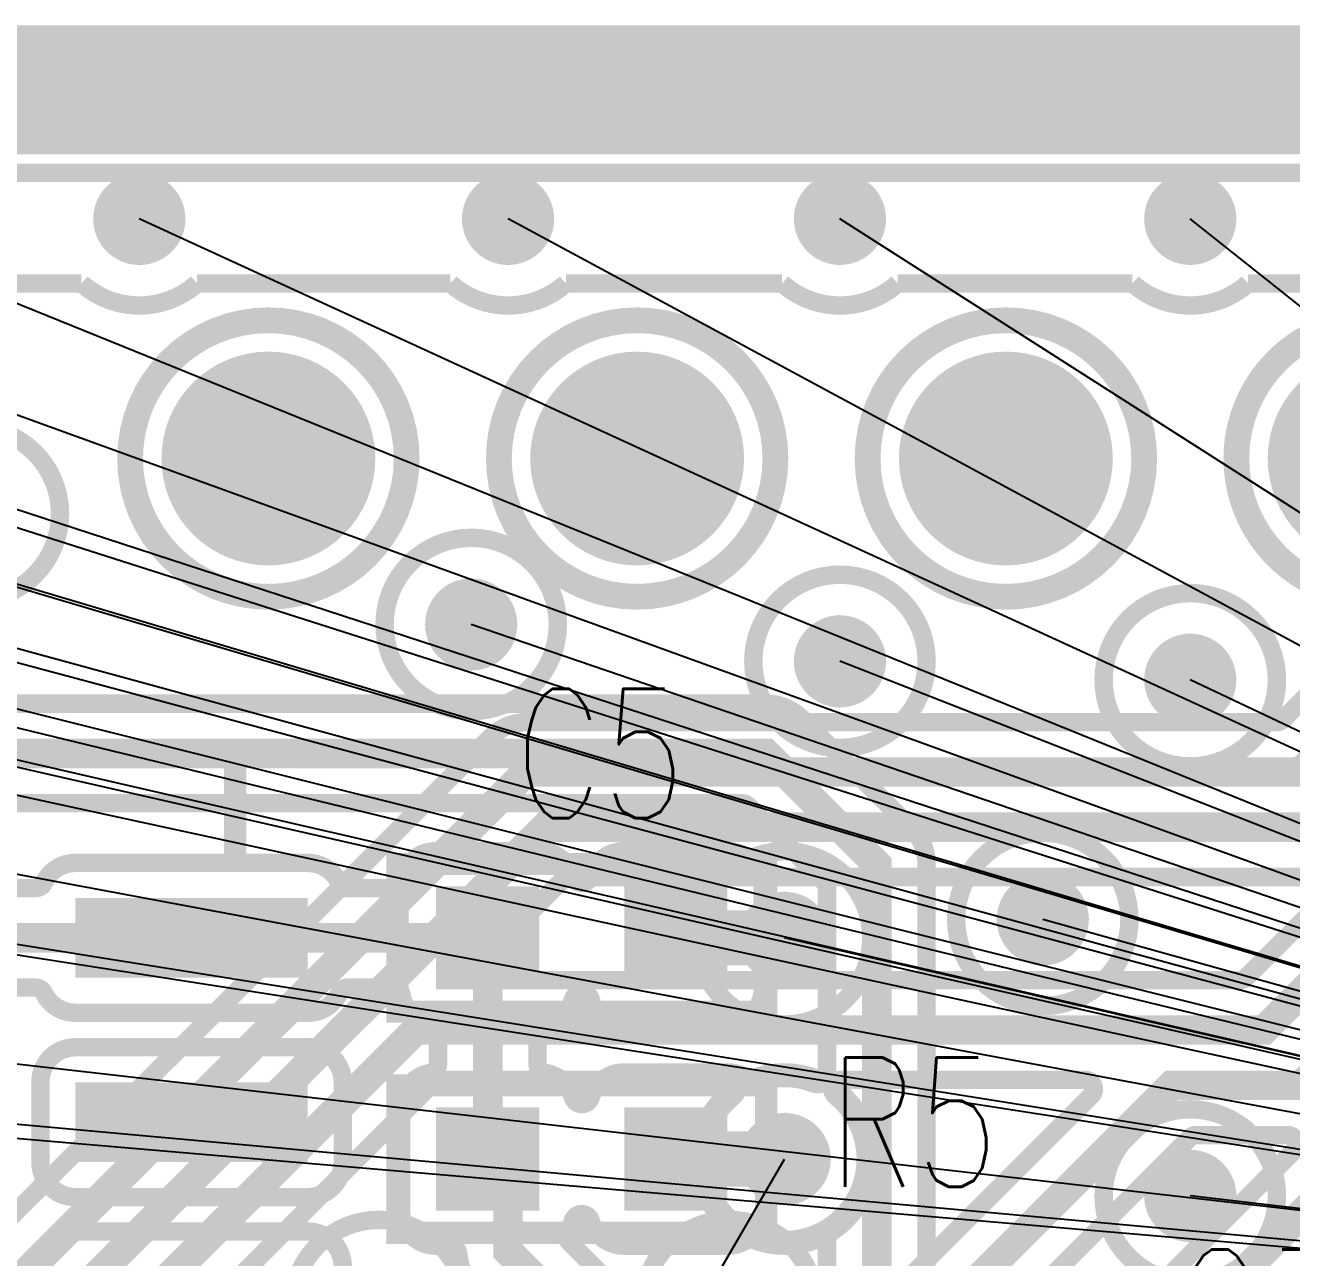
# Model space of a CAD drawing. Extents: x -1.33 to 3.2, y -3.63 to 2.02.
# Drawn here: x -0.4259 to -0.0825, y 1.6832 to 2.0175 of the extents above; entities that cross this region are included whole.
import ezdxf
from ezdxf.enums import TextEntityAlignment as Align

# ---------------------------------------------------------------- set-up
doc = ezdxf.new("R2010")
doc.units = 0
for name, pattern in [('SIG_0', [2, 1, 1]), ('SIG_17', [2, 1, 1]), ('SIG_52', [2, 1, 1]), ('SIG_60', [2, 1, 1]), ('SIG_61', [2, 1, 1]), ('SIG_62', [2, 1, 1]), ('SIG_63', [2, 1, 1]), ('SIG_65', [2, 1, 1]), ('SIG_68', [2, 1, 1])]:
    doc.linetypes.add(name, pattern=pattern)
for name, color, linetype in [('2D_LINE_125', 3, 'CONTINUOUS'), ('2D_LINE_126', 6, 'CONTINUOUS'), ('BOARD_OUTLINE_00', 254, 'CONTINUOUS'), ('DRIL_NPLTE_THRU_01', 16, 'CONTINUOUS'), ('DRIL_NPLTE_THRU_02', 106, 'CONTINUOUS'), ('DRIL_NPLTE_THRU_03', 255, 'CONTINUOUS'), ('DRIL_NPLTE_THRU_04', 176, 'CONTINUOUS'), ('DRIL_PLTE_THRU_01', 16, 'CONTINUOUS'), ('DRIL_PLTE_THRU_02', 106, 'CONTINUOUS'), ('DRIL_PLTE_THRU_03', 255, 'CONTINUOUS'), ('DRIL_PLTE_THRU_04', 176, 'CONTINUOUS'), ('DRIL_SYMBOL', 254, 'CONTINUOUS'), ('LINK_00', 254, 'CONTINUOUS'), ('PADS_BOT', 5, 'CONTINUOUS'), ('PADS_INNER', 1, 'CONTINUOUS'), ('PADS_TOP', 1, 'CONTINUOUS'), ('PART_NAME_123', 255, 'CONTINUOUS'), ('PART_TOP_2DLINE_123', 255, 'CONTINUOUS'), ('POUR_OUTLINE_01', 1, 'CONTINUOUS'), ('POUR_OUTLINE_02', 112, 'CONTINUOUS'), ('POUR_OUTLINE_03', 222, 'CONTINUOUS'), ('POUR_OUTLINE_04', 5, 'CONTINUOUS'), ('POUR_VIATHERM_01', 1, 'CONTINUOUS'), ('POUR_VIATHERM_02', 112, 'CONTINUOUS'), ('POUR_VIATHERM_03', 222, 'CONTINUOUS'), ('POUR_VIATHERM_04', 5, 'CONTINUOUS'), ('POUR_VOID_01', 1, 'CONTINUOUS'), ('POUR_VOID_02', 112, 'CONTINUOUS'), ('POUR_VOID_03', 222, 'CONTINUOUS'), ('POUR_VOID_04', 5, 'CONTINUOUS'), ('TRACE_01', 1, 'CONTINUOUS'), ('TRACE_04', 5, 'CONTINUOUS'), ('VIAPTS', 34, 'CONTINUOUS')]:
    doc.layers.add(name, color=color, linetype=linetype)
doc.styles.add('W0$005', font='simplex', dxfattribs={"width": 0.75})

# ---------------------------------------------------------------- blocks, each defined once
blk = doc.blocks.new('BOARD_1')
at = {"layer": 'BOARD_OUTLINE_00', "const_width": 0.01}
blk.add_lwpolyline([(-0.04, 0), (2.56, 0), (2.56, 0.1), (2.65685, 0.19685), (2.65685, 1.45669), (2.56, 1.55354), (2.56, 2.1), (-0.04, 2.1)], close=True, dxfattribs=at)
blk = doc.blocks.new('DRAWING_9')
at = {"layer": '2D_LINE_125', "const_width": 0.035}
blk.add_lwpolyline([(-0.04, 0), (2.56, 0), (2.56, 0.1), (2.65685, 0.19685), (2.65685, 1.45669), (2.56, 1.55354), (2.56, 2.1), (-0.04, 2.1)], close=True, dxfattribs=at)
blk = doc.blocks.new('DRAWING_10')
at = {"layer": '2D_LINE_126', "const_width": 0.035}
blk.add_lwpolyline([(-0.04, 0), (2.56, 0), (2.56, 0.1), (2.65685, 0.19685), (2.65685, 1.45669), (2.56, 1.55354), (2.56, 2.1), (-0.04, 2.1)], close=True, dxfattribs=at)
blk = doc.blocks.new('POUR_OUTLINE_735')
at = {"layer": 'POUR_OUTLINE_01', "const_width": 0.005}
blk.add_lwpolyline([(-17.50685, -16.1165), (-17.36315, -16.1165, 0.288929), (-17.36089, -16.11508, -0.288927), (-17.35232, -16.10967), (-17.28933, -16.10967, -0.288927), (-17.28076, -16.11508, 0.288929), (-17.2785, -16.1165), (-17.26633, -16.1165, 0.365975), (-17.26387, -16.11442, -0.365973), (-17.2545, -16.1065), (-17.2265, -16.1065, -0.331681), (-17.2174, -16.11329, 0.745359), (-17.2126, -16.11329, -0.331681), (-17.2035, -16.1065), (-17.1755, -16.1065, -0.414214), (-17.166, -16.116), (-17.166, -16.144, -0.414214), (-17.1755, -16.1535), (-17.2035, -16.1535, -0.331681), (-17.2126, -16.14671, 0.745359), (-17.2174, -16.14671, -0.285819), (-17.22492, -16.15337, 0.365975), (-17.227, -16.15583), (-17.227, -16.16417, 0.365975), (-17.22492, -16.16663, -0.285819), (-17.2174, -16.17329, 0.745359), (-17.2126, -16.17329, -0.331681), (-17.2035, -16.1665), (-17.1755, -16.1665, -0.175437), (-17.16942, -16.1687, 0.260532), (-17.16702, -16.16915, -0.177048), (-17.15192, -16.16954, 0.529202), (-17.1485, -16.16721), (-17.1485, -16.11663, 0.198912), (-17.14923, -16.11486), (-17.16986, -16.09423, 0.198912), (-17.17163, -16.0935), (-17.62, -16.0935, -0.198912)], format="xyb", dxfattribs=at)
blk = doc.blocks.new('POUR_OUTLINE_734')
at = {"layer": 'POUR_OUTLINE_01', "const_width": 0.005}
blk.add_lwpolyline([(-17.1485, -16.33727), (-17.1485, -16.21279, 0.529202), (-17.15192, -16.21046, -0.177048), (-17.16702, -16.21085, 0.260532), (-17.16942, -16.2113, -0.175437), (-17.1755, -16.2135), (-17.2035, -16.2135, -0.331681), (-17.2126, -16.20671, 0.745359), (-17.2174, -16.20671, -0.07773), (-17.21866, -16.20936, 0.360908), (-17.21836, -16.21254), (-17.17045, -16.26045, -0.198912), (-17.1665, -16.27), (-17.1665, -16.35027, 0.668179), (-17.16223, -16.35204), (-17.14923, -16.33904, 0.198912)], format="xyb", close=True, dxfattribs=at)
blk = doc.blocks.new('POUR_VOID_715')
at = {"layer": 'POUR_VOID_01', "const_width": 0.005}
blk.add_lwpolyline([(-17.27983, -16.16917), (-17.27983, -16.19083, -0.414214), (-17.28933, -16.20033), (-17.35232, -16.20033, -0.414214), (-17.36182, -16.19083), (-17.36182, -16.16917, -0.414214), (-17.35232, -16.15967), (-17.28933, -16.15967, -0.414214)], format="xyb", close=True, dxfattribs=at)
blk = doc.blocks.new('POUR_VOID_714')
at = {"layer": 'POUR_VOID_01', "const_width": 0.005}
blk.add_lwpolyline([(-17.27983, -16.21917), (-17.27983, -16.24083, -0.414214), (-17.28933, -16.25033), (-17.35232, -16.25033, -0.414214), (-17.36182, -16.24083), (-17.36182, -16.21917, -0.414214), (-17.35232, -16.20967), (-17.28933, -16.20967, -0.414214)], format="xyb", close=True, dxfattribs=at)
blk = doc.blocks.new('POUR_VOID_708')
at = {"layer": 'POUR_VOID_01', "const_width": 0.005}
blk.add_lwpolyline([(-17.3385, -16, 1), (-17.2615, -16, 1)], format="xyb", close=True, dxfattribs=at)
blk = doc.blocks.new('POUR_VOID_707')
at = {"layer": 'POUR_VOID_01', "const_width": 0.005}
blk.add_lwpolyline([(-17.2385, -16, 1), (-17.1615, -16, 1)], format="xyb", close=True, dxfattribs=at)
blk = doc.blocks.new('POUR_VOID_706')
at = {"layer": 'POUR_VOID_01', "const_width": 0.005}
blk.add_lwpolyline([(-17.1385, -16, 1), (-17.0615, -16, 1)], format="xyb", close=True, dxfattribs=at)
blk = doc.blocks.new('POUR_VOID_705')
at = {"layer": 'POUR_VOID_01', "const_width": 0.005}
blk.add_lwpolyline([(-17.0385, -16, 1), (-16.9615, -16, 1)], format="xyb", close=True, dxfattribs=at)
blk = doc.blocks.new('POUR_VOID_695')
at = {"layer": 'POUR_VOID_01', "const_width": 0.005}
for points in [[(-17.24455, -16.22455, -0.182704), (-17.24847, -16.21584, 0.39601), (-17.25097, -16.2135), (-17.2545, -16.2135, -0.414214), (-17.264, -16.204), (-17.264, -16.176, -0.365973), (-17.25608, -16.16663, 0.365975), (-17.254, -16.16417), (-17.254, -16.15583, 0.365975), (-17.25608, -16.15337, -0.319189), (-17.26387, -16.14558, 0.365975), (-17.26633, -16.1435), (-17.2785, -16.1435, 0.288929), (-17.28076, -16.14492, -0.288927), (-17.28933, -16.15033), (-17.35232, -16.15033, -0.288927), (-17.36089, -16.14492, 0.288929), (-17.36315, -16.1435), (-17.50685, -16.1435, 0.288929), (-17.50911, -16.14492, -0.288927), (-17.51768, -16.15033), (-17.5702, -16.15033, 0.198912)], [(-17.61337, -16.0665), (-17.165, -16.0665, -0.198912), (-17.15545, -16.07045), (-17.12545, -16.10045, -0.198912), (-17.1215, -16.11), (-17.1215, -16.3439, -0.198912)]]:
    blk.add_lwpolyline(points, format="xyb", dxfattribs=at)
blk = doc.blocks.new('POUR_OUTLINE_677')
at = {"layer": 'POUR_OUTLINE_01', "const_width": 0.005}
blk.add_lwpolyline([(-15.36565, -16.56621), (-15.36565, -16.55366, 0.198912), (-15.36638, -16.55189), (-15.45591, -16.46237, -0.198912), (-15.4625, -16.44646), (-15.4625, -15.925, 0.414214), (-15.465, -15.9225), (-18.015, -15.9225, 0.414214), (-18.0175, -15.925), (-18.0175, -17.975, 0.414214), (-18.015, -17.9775), (-15.465, -17.9775, 0.414214), (-15.4625, -17.975), (-15.4625, -17.9, -0.198912), (-15.45591, -17.88409), (-15.36638, -17.79456, 0.198912), (-15.36565, -17.79279), (-15.36565, -17.78025, 0.661266), (-15.36988, -17.77845, -2.350215), (-15.36988, -17.67037, 0.661266), (-15.36565, -17.66857), (-15.36565, -16.67789, 0.661266), (-15.36988, -16.67609, -2.350215), (-15.36988, -16.56801, 0.661266)], format="xyb", close=True, dxfattribs=at)
for name in ['POUR_VOID_708', 'POUR_VOID_707', 'POUR_VOID_706', 'POUR_VOID_705', 'POUR_VOID_695', 'POUR_VOID_715', 'POUR_VOID_714']:
    blk.add_blockref(name, (0, 0))
blk = doc.blocks.new('POUR_VIATHERM_810')
at = {"layer": 'POUR_VIATHERM_01'}
for points in [[(-17.05, -16.1875), (-17.05, -16.1875)], [(-17.0625, -16.2), (-17.0625, -16.2)], [(-17.0375, -16.2), (-17.0375, -16.2)], [(-17.05, -16.2125), (-17.05, -16.2125)]]:
    blk.add_lwpolyline(points, dxfattribs=at)
blk = doc.blocks.new('POUR_VIATHERM_919')
at = {"layer": 'POUR_VIATHERM_01'}
for points in [[(-17.05, -16.0475), (-17.05, -16.0475)], [(-17.0625, -16.06), (-17.0625, -16.06)], [(-17.0375, -16.06), (-17.0375, -16.06)], [(-17.05, -16.0725), (-17.05, -16.0725)]]:
    blk.add_lwpolyline(points, dxfattribs=at)
blk = doc.blocks.new('POUR_VIATHERM_976')
at = {"layer": 'POUR_VIATHERM_01'}
for points in [[(-17.09, -16.1125), (-17.09, -16.1125)], [(-17.1025, -16.125), (-17.1025, -16.125)], [(-17.0775, -16.125), (-17.0775, -16.125)], [(-17.09, -16.1375), (-17.09, -16.1375)]]:
    blk.add_lwpolyline(points, dxfattribs=at)
blk = doc.blocks.new('POUR_VIATHERM_1001')
at = {"layer": 'POUR_VIATHERM_01'}
for points in [[(-17.145, -16.0425), (-17.145, -16.0425)], [(-17.1575, -16.055), (-17.1575, -16.055)], [(-17.1325, -16.055), (-17.1325, -16.055)], [(-17.145, -16.0675), (-17.145, -16.0675)]]:
    blk.add_lwpolyline(points, dxfattribs=at)
blk = doc.blocks.new('POUR_VIATHERM_1009')
at = {"layer": 'POUR_VIATHERM_01'}
for points in [[(-17.245, -16.0325), (-17.245, -16.0325)], [(-17.2575, -16.045), (-17.2575, -16.045)], [(-17.2325, -16.045), (-17.2325, -16.045)], [(-17.245, -16.0575), (-17.245, -16.0575)]]:
    blk.add_lwpolyline(points, dxfattribs=at)
blk = doc.blocks.new('POUR_VIATHERM_1022')
at = {"layer": 'POUR_VIATHERM_01'}
for points in [[(-17.05, -15.9225), (-17.05, -15.9225)], [(-17.0625, -15.935), (-17.0625, -15.935)], [(-17.0375, -15.935), (-17.0375, -15.935)], [(-17.05, -15.9475), (-17.05, -15.9475)]]:
    blk.add_lwpolyline(points, dxfattribs=at)
blk = doc.blocks.new('POUR_VIATHERM_1023')
at = {"layer": 'POUR_VIATHERM_01'}
for points in [[(-17.145, -15.9225), (-17.145, -15.9225)], [(-17.1575, -15.935), (-17.1575, -15.935)], [(-17.1325, -15.935), (-17.1325, -15.935)], [(-17.145, -15.9475), (-17.145, -15.9475)]]:
    blk.add_lwpolyline(points, dxfattribs=at)
blk = doc.blocks.new('POUR_VIATHERM_1024')
at = {"layer": 'POUR_VIATHERM_01'}
for points in [[(-17.235, -15.9225), (-17.235, -15.9225)], [(-17.2475, -15.935), (-17.2475, -15.935)], [(-17.2225, -15.935), (-17.2225, -15.935)], [(-17.235, -15.9475), (-17.235, -15.9475)]]:
    blk.add_lwpolyline(points, dxfattribs=at)
blk = doc.blocks.new('POUR_VIATHERM_1025')
at = {"layer": 'POUR_VIATHERM_01'}
for points in [[(-17.335, -15.9225), (-17.335, -15.9225)], [(-17.3475, -15.935), (-17.3475, -15.935)], [(-17.3225, -15.935), (-17.3225, -15.935)], [(-17.335, -15.9475), (-17.335, -15.9475)]]:
    blk.add_lwpolyline(points, dxfattribs=at)
blk = doc.blocks.new('POUR_VIATHERM_1076')
at = {"layer": 'POUR_VIATHERM_01'}
for points in [[(-17.16, -16.1175), (-17.16, -16.1175)], [(-17.1475, -16.13), (-17.1475, -16.13)], [(-17.16, -16.1425), (-17.16, -16.1425)]]:
    blk.add_lwpolyline(points, dxfattribs=at)
blk = doc.blocks.new('POUR_HEADER_0')
for name in ['POUR_OUTLINE_677', 'POUR_VIATHERM_1025', 'POUR_VIATHERM_1024', 'POUR_VIATHERM_1023', 'POUR_VIATHERM_1022', 'POUR_VIATHERM_1009', 'POUR_VIATHERM_1001', 'POUR_VIATHERM_919', 'POUR_OUTLINE_735', 'POUR_VIATHERM_976', 'POUR_VIATHERM_1076', 'POUR_VIATHERM_810', 'POUR_OUTLINE_734']:
    blk.add_blockref(name, (18, 18))
blk = doc.blocks.new('POUR_OUTLINE_62')
at = {"layer": 'POUR_OUTLINE_04', "const_width": 0.005}
blk.add_lwpolyline([(-17.01186, -16.11777, 0.668179), (-17.01363, -16.1135), (-17.21837, -16.1135, 0.198912), (-17.22014, -16.11423), (-17.24314, -16.13723, 0.668179), (-17.24137, -16.1415), (-17.03663, -16.1415, 0.198912), (-17.03486, -16.14077)], format="xyb", close=True, dxfattribs=at)
blk = doc.blocks.new('POUR_OUTLINE_61')
at = {"layer": 'POUR_OUTLINE_04', "const_width": 0.005}
blk.add_lwpolyline([(-17.07686, -16.17277, 0.668179), (-17.07863, -16.1685), (-17.14453, -16.1685, 0.70575), (-17.14611, -16.17294, -2.812202), (-17.17389, -16.17294, 0.70575), (-17.17547, -16.1685), (-17.25337, -16.1685, 0.198912), (-17.25514, -16.16923), (-17.49626, -16.41035, 0.927493), (-17.49301, -16.41413, -0.160097), (-17.485, -16.4115), (-17.42663, -16.4115, 0.198912), (-17.42486, -16.41077), (-17.32433, -16.31024, 0.434429), (-17.32445, -16.30659, -1.930789), (-17.28954, -16.29808, 0.529202), (-17.28721, -16.3015), (-17.22547, -16.3015, 0.70575), (-17.22389, -16.29706, -1.511803), (-17.18808, -16.27817, 0.638406), (-17.18382, -16.27973)], format="xyb", close=True, dxfattribs=at)
blk = doc.blocks.new('POUR_OUTLINE_60')
at = {"layer": 'POUR_OUTLINE_04', "const_width": 0.005}
blk.add_lwpolyline([(-17.02186, -16.18777, 0.668179), (-17.02363, -16.1835), (-17.04837, -16.1835, 0.198912), (-17.05014, -16.18423), (-17.19045, -16.32455, -0.198912), (-17.2, -16.3285), (-17.30337, -16.3285, 0.198912), (-17.30514, -16.32923), (-17.39814, -16.42223, 0.668179), (-17.39637, -16.4265), (-17.26163, -16.4265, 0.198912), (-17.25986, -16.42577)], format="xyb", close=True, dxfattribs=at)
blk = doc.blocks.new('POUR_VOID_31')
at = {"layer": 'POUR_VOID_04', "const_width": 0.005}
blk.add_lwpolyline([(-17.3385, -16, 1), (-17.2615, -16, 1)], format="xyb", close=True, dxfattribs=at)
blk = doc.blocks.new('POUR_VOID_30')
at = {"layer": 'POUR_VOID_04', "const_width": 0.005}
blk.add_lwpolyline([(-17.2385, -16, 1), (-17.1615, -16, 1)], format="xyb", close=True, dxfattribs=at)
blk = doc.blocks.new('POUR_VOID_29')
at = {"layer": 'POUR_VOID_04', "const_width": 0.005}
blk.add_lwpolyline([(-17.1385, -16, 1), (-17.0615, -16, 1)], format="xyb", close=True, dxfattribs=at)
blk = doc.blocks.new('POUR_VOID_12')
at = {"layer": 'POUR_VOID_04', "const_width": 0.005}
for points in [[(-17.57398, -16.40509, -1.452861), (-17.54491, -16.37602, 0.525685), (-17.54086, -16.37677), (-17.51517, -16.35108, 0.714515), (-17.51725, -16.34683, -2.919545), (-17.49817, -16.32775, 0.714515), (-17.49392, -16.32983), (-17.23955, -16.07545, -0.198912), (-17.23, -16.0715), (-17.02663, -16.0715, 0.198912), (-17.02486, -16.07077), (-16.99684, -16.04274, 0.680564)], [(-16.99869, -16.03848, -1.81122), (-16.96587, -15.98218, 0.506418)]]:
    blk.add_lwpolyline(points, format="xyb", dxfattribs=at)
blk = doc.blocks.new('POUR_OUTLINE_4')
at = {"layer": 'POUR_OUTLINE_04', "const_width": 0.005}
blk.add_lwpolyline([(-15.36565, -16.56621), (-15.36565, -16.55366, 0.198912), (-15.36638, -16.55189), (-15.45591, -16.46237, -0.198912), (-15.4625, -16.44646), (-15.4625, -15.925, 0.414214), (-15.465, -15.9225), (-18.015, -15.9225, 0.414214), (-18.0175, -15.925), (-18.0175, -17.975, 0.414214), (-18.015, -17.9775), (-15.465, -17.9775, 0.414214), (-15.4625, -17.975), (-15.4625, -17.9, -0.198912), (-15.45591, -17.88409), (-15.36638, -17.79456, 0.198912), (-15.36565, -17.79279), (-15.36565, -17.78025, 0.661266), (-15.36988, -17.77845, -2.350215), (-15.36988, -17.67037, 0.661266), (-15.36565, -17.66857), (-15.36565, -16.67789, 0.661266), (-15.36988, -16.67609, -2.350215), (-15.36988, -16.56801, 0.661266)], format="xyb", close=True, dxfattribs=at)
for name in ['POUR_VOID_12', 'POUR_VOID_31', 'POUR_VOID_30', 'POUR_VOID_29']:
    blk.add_blockref(name, (0, 0))
blk = doc.blocks.new('POUR_VIATHERM_217')
at = {"layer": 'POUR_VIATHERM_04'}
for points in [[(-17.05, -16.0475), (-17.05, -16.0475)], [(-17.0625, -16.06), (-17.0625, -16.06)], [(-17.0375, -16.06), (-17.0375, -16.06)], [(-17.05, -16.0725), (-17.05, -16.0725)]]:
    blk.add_lwpolyline(points, dxfattribs=at)
blk = doc.blocks.new('POUR_VIATHERM_286')
at = {"layer": 'POUR_VIATHERM_04'}
for points in [[(-17.145, -16.0425), (-17.145, -16.0425)], [(-17.1575, -16.055), (-17.1575, -16.055)], [(-17.1325, -16.055), (-17.1325, -16.055)], [(-17.145, -16.0675), (-17.145, -16.0675)]]:
    blk.add_lwpolyline(points, dxfattribs=at)
blk = doc.blocks.new('POUR_VIATHERM_294')
at = {"layer": 'POUR_VIATHERM_04'}
for points in [[(-17.245, -16.0325), (-17.245, -16.0325)], [(-17.2575, -16.045), (-17.2575, -16.045)], [(-17.2325, -16.045), (-17.2325, -16.045)], [(-17.245, -16.0575), (-17.245, -16.0575)]]:
    blk.add_lwpolyline(points, dxfattribs=at)
blk = doc.blocks.new('POUR_VIATHERM_307')
at = {"layer": 'POUR_VIATHERM_04'}
for points in [[(-17.05, -15.9225), (-17.05, -15.9225)], [(-17.0625, -15.935), (-17.0625, -15.935)], [(-17.0375, -15.935), (-17.0375, -15.935)], [(-17.05, -15.9475), (-17.05, -15.9475)]]:
    blk.add_lwpolyline(points, dxfattribs=at)
blk = doc.blocks.new('POUR_VIATHERM_308')
at = {"layer": 'POUR_VIATHERM_04'}
for points in [[(-17.145, -15.9225), (-17.145, -15.9225)], [(-17.1575, -15.935), (-17.1575, -15.935)], [(-17.1325, -15.935), (-17.1325, -15.935)], [(-17.145, -15.9475), (-17.145, -15.9475)]]:
    blk.add_lwpolyline(points, dxfattribs=at)
blk = doc.blocks.new('POUR_VIATHERM_309')
at = {"layer": 'POUR_VIATHERM_04'}
for points in [[(-17.235, -15.9225), (-17.235, -15.9225)], [(-17.2475, -15.935), (-17.2475, -15.935)], [(-17.2225, -15.935), (-17.2225, -15.935)], [(-17.235, -15.9475), (-17.235, -15.9475)]]:
    blk.add_lwpolyline(points, dxfattribs=at)
blk = doc.blocks.new('POUR_VIATHERM_310')
at = {"layer": 'POUR_VIATHERM_04'}
for points in [[(-17.335, -15.9225), (-17.335, -15.9225)], [(-17.3475, -15.935), (-17.3475, -15.935)], [(-17.3225, -15.935), (-17.3225, -15.935)], [(-17.335, -15.9475), (-17.335, -15.9475)]]:
    blk.add_lwpolyline(points, dxfattribs=at)
blk = doc.blocks.new('POUR_VIATHERM_138')
at = {"layer": 'POUR_VIATHERM_04'}
for points in [[(-17.05, -16.1875), (-17.05, -16.1875)], [(-17.0625, -16.2), (-17.0625, -16.2)], [(-17.0375, -16.2), (-17.0375, -16.2)], [(-17.05, -16.2125), (-17.05, -16.2125)]]:
    blk.add_lwpolyline(points, dxfattribs=at)
blk = doc.blocks.new('POUR_VIATHERM_260')
at = {"layer": 'POUR_VIATHERM_04'}
for points in [[(-17.09, -16.1125), (-17.09, -16.1125)], [(-17.1025, -16.125), (-17.1025, -16.125)], [(-17.0775, -16.125), (-17.0775, -16.125)], [(-17.09, -16.1375), (-17.09, -16.1375)]]:
    blk.add_lwpolyline(points, dxfattribs=at)
blk = doc.blocks.new('POUR_VIATHERM_363')
at = {"layer": 'POUR_VIATHERM_04'}
for points in [[(-17.16, -16.1175), (-17.16, -16.1175)], [(-17.1725, -16.13), (-17.1725, -16.13)], [(-17.1475, -16.13), (-17.1475, -16.13)], [(-17.16, -16.1425), (-17.16, -16.1425)]]:
    blk.add_lwpolyline(points, dxfattribs=at)
blk = doc.blocks.new('POUR_HEADER_1')
for name in ['POUR_OUTLINE_4', 'POUR_VIATHERM_310', 'POUR_VIATHERM_309', 'POUR_VIATHERM_308', 'POUR_VIATHERM_307', 'POUR_VIATHERM_294', 'POUR_VIATHERM_286', 'POUR_VIATHERM_217', 'POUR_OUTLINE_62', 'POUR_VIATHERM_260', 'POUR_VIATHERM_363', 'POUR_OUTLINE_61', 'POUR_OUTLINE_60', 'POUR_VIATHERM_138']:
    blk.add_blockref(name, (18, 18))
blk = doc.blocks.new('POUR_VOID_1982')
at = {"layer": 'POUR_VOID_02', "const_width": 0.005}
blk.add_lwpolyline([(-17.3365, -16, 1), (-17.2635, -16, 1)], format="xyb", close=True, dxfattribs=at)
blk = doc.blocks.new('POUR_VOID_1976')
at = {"layer": 'POUR_VOID_02', "const_width": 0.005}
blk.add_lwpolyline([(-17.2365, -16, 1), (-17.1635, -16, 1)], format="xyb", close=True, dxfattribs=at)
blk = doc.blocks.new('POUR_VOID_1974')
at = {"layer": 'POUR_VOID_02', "const_width": 0.005}
blk.add_lwpolyline([(-17.1365, -16, 1), (-17.0635, -16, 1)], format="xyb", close=True, dxfattribs=at)
blk = doc.blocks.new('POUR_VOID_1973')
at = {"layer": 'POUR_VOID_02', "const_width": 0.005}
blk.add_lwpolyline([(-17.1835, -16.19, 1), (-17.1365, -16.19, 1)], format="xyb", close=True, dxfattribs=at)
blk = doc.blocks.new('POUR_VOID_1970')
at = {"layer": 'POUR_VOID_02', "const_width": 0.005}
blk.add_lwpolyline([(-17.0365, -16, 1), (-16.9635, -16, 1)], format="xyb", close=True, dxfattribs=at)
blk = doc.blocks.new('POUR_OUTLINE_1921')
at = {"layer": 'POUR_OUTLINE_02', "const_width": 0.005}
blk.add_lwpolyline([(-15.36565, -17.63338), (-15.36565, -16.71308, -1.466646), (-15.40121, -16.51706), (-15.45591, -16.46237, -0.198912), (-15.4625, -16.44646), (-15.4625, -15.9225), (-18.0175, -15.9225), (-18.0175, -17.9775), (-15.4625, -17.9775), (-15.4625, -17.9, -0.198912), (-15.45591, -17.88409), (-15.40121, -17.82939, -1.466646)], format="xyb", close=True, dxfattribs=at)
for name in ['POUR_VOID_1982', 'POUR_VOID_1976', 'POUR_VOID_1974', 'POUR_VOID_1970', 'POUR_VOID_1973']:
    blk.add_blockref(name, (0, 0))
blk = doc.blocks.new('POUR_VIATHERM_2076')
at = {"layer": 'POUR_VIATHERM_02'}
for points in [[(-17.05, -16.1875), (-17.05, -16.1875)], [(-17.0625, -16.2), (-17.0625, -16.2)], [(-17.0375, -16.2), (-17.0375, -16.2)], [(-17.05, -16.2125), (-17.05, -16.2125)]]:
    blk.add_lwpolyline(points, dxfattribs=at)
blk = doc.blocks.new('POUR_VIATHERM_2157')
at = {"layer": 'POUR_VIATHERM_02'}
for points in [[(-17.05, -16.0475), (-17.05, -16.0475)], [(-17.0625, -16.06), (-17.0625, -16.06)], [(-17.0375, -16.06), (-17.0375, -16.06)], [(-17.05, -16.0725), (-17.05, -16.0725)]]:
    blk.add_lwpolyline(points, dxfattribs=at)
blk = doc.blocks.new('POUR_VIATHERM_2201')
at = {"layer": 'POUR_VIATHERM_02'}
for points in [[(-17.09, -16.1125), (-17.09, -16.1125)], [(-17.1025, -16.125), (-17.1025, -16.125)], [(-17.0775, -16.125), (-17.0775, -16.125)], [(-17.09, -16.1375), (-17.09, -16.1375)]]:
    blk.add_lwpolyline(points, dxfattribs=at)
blk = doc.blocks.new('POUR_VIATHERM_2227')
at = {"layer": 'POUR_VIATHERM_02'}
for points in [[(-17.145, -16.0425), (-17.145, -16.0425)], [(-17.1575, -16.055), (-17.1575, -16.055)], [(-17.1325, -16.055), (-17.1325, -16.055)], [(-17.145, -16.0675), (-17.145, -16.0675)]]:
    blk.add_lwpolyline(points, dxfattribs=at)
blk = doc.blocks.new('POUR_VIATHERM_2235')
at = {"layer": 'POUR_VIATHERM_02'}
for points in [[(-17.245, -16.0325), (-17.245, -16.0325)], [(-17.2575, -16.045), (-17.2575, -16.045)], [(-17.2325, -16.045), (-17.2325, -16.045)], [(-17.245, -16.0575), (-17.245, -16.0575)]]:
    blk.add_lwpolyline(points, dxfattribs=at)
blk = doc.blocks.new('POUR_VIATHERM_2248')
at = {"layer": 'POUR_VIATHERM_02'}
for points in [[(-17.05, -15.9225), (-17.05, -15.9225)], [(-17.0625, -15.935), (-17.0625, -15.935)], [(-17.0375, -15.935), (-17.0375, -15.935)], [(-17.05, -15.9475), (-17.05, -15.9475)]]:
    blk.add_lwpolyline(points, dxfattribs=at)
blk = doc.blocks.new('POUR_VIATHERM_2249')
at = {"layer": 'POUR_VIATHERM_02'}
for points in [[(-17.145, -15.9225), (-17.145, -15.9225)], [(-17.1575, -15.935), (-17.1575, -15.935)], [(-17.1325, -15.935), (-17.1325, -15.935)], [(-17.145, -15.9475), (-17.145, -15.9475)]]:
    blk.add_lwpolyline(points, dxfattribs=at)
blk = doc.blocks.new('POUR_VIATHERM_2250')
at = {"layer": 'POUR_VIATHERM_02'}
for points in [[(-17.235, -15.9225), (-17.235, -15.9225)], [(-17.2475, -15.935), (-17.2475, -15.935)], [(-17.2225, -15.935), (-17.2225, -15.935)], [(-17.235, -15.9475), (-17.235, -15.9475)]]:
    blk.add_lwpolyline(points, dxfattribs=at)
blk = doc.blocks.new('POUR_VIATHERM_2251')
at = {"layer": 'POUR_VIATHERM_02'}
for points in [[(-17.335, -15.9225), (-17.335, -15.9225)], [(-17.3475, -15.935), (-17.3475, -15.935)], [(-17.3225, -15.935), (-17.3225, -15.935)], [(-17.335, -15.9475), (-17.335, -15.9475)]]:
    blk.add_lwpolyline(points, dxfattribs=at)
blk = doc.blocks.new('POUR_VIATHERM_2304')
at = {"layer": 'POUR_VIATHERM_02'}
for points in [[(-17.16, -16.1175), (-17.16, -16.1175)], [(-17.1725, -16.13), (-17.1725, -16.13)], [(-17.1475, -16.13), (-17.1475, -16.13)], [(-17.16, -16.1425), (-17.16, -16.1425)]]:
    blk.add_lwpolyline(points, dxfattribs=at)
blk = doc.blocks.new('POUR_HEADER_2')
for name in ['POUR_OUTLINE_1921', 'POUR_VIATHERM_2251', 'POUR_VIATHERM_2250', 'POUR_VIATHERM_2249', 'POUR_VIATHERM_2248', 'POUR_VIATHERM_2235', 'POUR_VIATHERM_2227', 'POUR_VIATHERM_2157', 'POUR_VIATHERM_2201', 'POUR_VIATHERM_2304', 'POUR_VIATHERM_2076']:
    blk.add_blockref(name, (18, 18))
blk = doc.blocks.new('POUR_VOID_1798')
at = {"layer": 'POUR_VOID_03', "const_width": 0.005}
blk.add_lwpolyline([(-17.4035, -16.015, 1), (-17.3565, -16.015, 1)], format="xyb", close=True, dxfattribs=at)
blk = doc.blocks.new('POUR_VOID_1788')
at = {"layer": 'POUR_VOID_03', "const_width": 0.005}
blk.add_lwpolyline([(-17.3365, -16, 1), (-17.2635, -16, 1)], format="xyb", close=True, dxfattribs=at)
blk = doc.blocks.new('POUR_VOID_1772')
at = {"layer": 'POUR_VOID_03', "const_width": 0.005}
blk.add_lwpolyline([(-17.2365, -16, 1), (-17.1635, -16, 1)], format="xyb", close=True, dxfattribs=at)
blk = doc.blocks.new('POUR_VOID_1771')
at = {"layer": 'POUR_VOID_03', "const_width": 0.005}
blk.add_lwpolyline([(-17.2685, -16.045, 1), (-17.2215, -16.045, 1)], format="xyb", close=True, dxfattribs=at)
blk = doc.blocks.new('POUR_VOID_1770')
at = {"layer": 'POUR_VOID_03', "const_width": 0.005}
blk.add_lwpolyline([(-17.2935, -16.23, 1), (-17.2465, -16.23, 1)], format="xyb", close=True, dxfattribs=at)
blk = doc.blocks.new('POUR_VOID_1757')
at = {"layer": 'POUR_VOID_03', "const_width": 0.005}
blk.add_lwpolyline([(-17.1365, -16, 1), (-17.0635, -16, 1)], format="xyb", close=True, dxfattribs=at)
blk = doc.blocks.new('POUR_VOID_1756')
at = {"layer": 'POUR_VOID_03', "const_width": 0.005}
blk.add_lwpolyline([(-17.1685, -16.055, 1), (-17.1215, -16.055, 1)], format="xyb", close=True, dxfattribs=at)
blk = doc.blocks.new('POUR_VOID_1755')
at = {"layer": 'POUR_VOID_03', "const_width": 0.005}
blk.add_lwpolyline([(-17.1835, -16.13, 1), (-17.1365, -16.13, 1)], format="xyb", close=True, dxfattribs=at)
blk = doc.blocks.new('POUR_VOID_1754')
at = {"layer": 'POUR_VOID_03', "const_width": 0.005}
blk.add_lwpolyline([(-17.1985, -16.23, 1), (-17.1515, -16.23, 1)], format="xyb", close=True, dxfattribs=at)
blk = doc.blocks.new('POUR_VOID_1738')
at = {"layer": 'POUR_VOID_03', "const_width": 0.005}
blk.add_lwpolyline([(-17.0365, -16, 1), (-16.9635, -16, 1)], format="xyb", close=True, dxfattribs=at)
blk = doc.blocks.new('POUR_VOID_1737')
at = {"layer": 'POUR_VOID_03', "const_width": 0.005}
blk.add_lwpolyline([(-17.0735, -16.06, 1), (-17.0265, -16.06, 1)], format="xyb", close=True, dxfattribs=at)
blk = doc.blocks.new('POUR_VOID_1736')
at = {"layer": 'POUR_VOID_03', "const_width": 0.005}
blk.add_lwpolyline([(-17.1135, -16.125, 1), (-17.0665, -16.125, 1)], format="xyb", close=True, dxfattribs=at)
blk = doc.blocks.new('POUR_VOID_1729')
at = {"layer": 'POUR_VOID_03', "const_width": 0.005}
blk.add_lwpolyline([(-17.0735, -16.2, 1), (-17.0265, -16.2, 1)], format="xyb", close=True, dxfattribs=at)
blk = doc.blocks.new('POUR_OUTLINE_1392')
at = {"layer": 'POUR_OUTLINE_03', "const_width": 0.005}
blk.add_lwpolyline([(-16.97568, -15.9525), (-17.03432, -15.9525, -0.382552), (-17.06568, -15.9525), (-17.12932, -15.9525, -0.382552), (-17.16068, -15.9525), (-17.21932, -15.9525, -0.382552), (-17.25068, -15.9525), (-17.31932, -15.9525, -0.382552), (-17.35068, -15.9525), (-17.40932, -15.9525, -0.382552), (-17.44068, -15.9525), (-17.49932, -15.9525, -0.382552), (-17.53068, -15.9525), (-17.59432, -15.9525, -0.382552)], format="xyb", dxfattribs=at)
for name in ['POUR_VOID_1788', 'POUR_VOID_1772', 'POUR_VOID_1757', 'POUR_VOID_1738', 'POUR_VOID_1798', 'POUR_VOID_1771', 'POUR_VOID_1756', 'POUR_VOID_1737', 'POUR_VOID_1736', 'POUR_VOID_1755', 'POUR_VOID_1729', 'POUR_VOID_1770', 'POUR_VOID_1754']:
    blk.add_blockref(name, (0, 0))
blk = doc.blocks.new('POUR_VIATHERM_1908')
at = {"layer": 'POUR_VIATHERM_03'}
for points in [[(-17.16, -16.1775), (-17.16, -16.1775)], [(-17.1725, -16.19), (-17.1725, -16.19)], [(-17.1475, -16.19), (-17.1475, -16.19)], [(-17.16, -16.2025), (-17.16, -16.2025)]]:
    blk.add_lwpolyline(points, dxfattribs=at)
blk = doc.blocks.new('POUR_HEADER_3')
for name in ['POUR_OUTLINE_1392', 'POUR_VIATHERM_1908']:
    blk.add_blockref(name, (18, 15.915))
blk = doc.blocks.new('DRIL_SYMBOL_0$038')
at = {"layer": 'DRIL_SYMBOL', "const_width": 0.002}
for points in [[(0, -0.01), (0, 0.01)], [(-0.01, 0), (0.01, 0)]]:
    blk.add_lwpolyline(points, dxfattribs=at)
blk = doc.blocks.new('DRIL_HOLE_0$038')
at = {"const_width": 0.019}
blk.add_lwpolyline([(-0.0095, 0, 1), (0.0095, 0, 1)], format="xyb", close=True, dxfattribs=at)
blk.add_blockref('DRIL_SYMBOL_0$038', (0, 0))
blk = doc.blocks.new('PAD_1')
at = {"const_width": 0.029}
blk.add_lwpolyline([(0, -0.0145, 1), (0, 0.0145, 1)], format="xyb", close=True, dxfattribs=at)
blk = doc.blocks.new('STK_BOT_4')
at = {"layer": 'DRIL_PLTE_THRU_01'}
blk.add_blockref('DRIL_HOLE_0$038', (0, 0), dxfattribs=at)
at = {"layer": 'DRIL_PLTE_THRU_02'}
blk.add_blockref('DRIL_HOLE_0$038', (0, 0), dxfattribs=at)
at = {"layer": 'DRIL_PLTE_THRU_03'}
blk.add_blockref('DRIL_HOLE_0$038', (0, 0), dxfattribs=at)
at = {"layer": 'DRIL_PLTE_THRU_04'}
blk.add_blockref('DRIL_HOLE_0$038', (0, 0), dxfattribs=at)
at = {"layer": 'PADS_BOT'}
blk.add_blockref('PAD_1', (0, 0), dxfattribs=at)
at = {"layer": 'PADS_INNER'}
blk.add_blockref('PAD_1', (0, 0), dxfattribs=at)
at = {"layer": 'PADS_TOP'}
blk.add_blockref('PAD_1', (0, 0), dxfattribs=at)
blk = doc.blocks.new('SYM_BOT_2')
for p in [(0.6, 0), (0.7, 0), (0.8, 0), (0.9, 0)]:
    blk.add_blockref('STK_BOT_4', p)
blk = doc.blocks.new('PART_BOT_0')
blk.add_blockref('SYM_BOT_2', (0, 0))
blk = doc.blocks.new('SMOOTH_0$006')
at = {"const_width": 0.003}
blk.add_lwpolyline([(-0.0015, 0, 1), (0.0015, 0, 1)], format="xyb", close=True, dxfattribs=at)
blk = doc.blocks.new('PART_BODY_TOP_24')
at = {"layer": 'PART_TOP_2DLINE_123', "const_width": 0.006}
blk.add_lwpolyline([(-0.05, -0.02), (0.05, -0.02), (0.05, 0.02), (-0.05, 0.02)], close=True, dxfattribs=at)
at = {"layer": 'PART_TOP_2DLINE_123'}
for p in [(-0.05, 0.02), (0.05, 0.02), (-0.05, -0.02), (0.05, -0.02)]:
    blk.add_blockref('SMOOTH_0$006', p, dxfattribs=at)
blk = doc.blocks.new('DRIL_HOLE_0')
blk.add_lwpolyline([(0, 0, 1), (0, 0, 1)], format="xyb", close=True)
blk = doc.blocks.new('PAD_10')
blk.add_lwpolyline([(0, 0, 1), (0, 0, 1)], format="xyb", close=True)
blk = doc.blocks.new('PAD_12')
at = {"const_width": 0.028}
blk.add_lwpolyline([(-0.014, 0), (0.014, 0)], dxfattribs=at)
blk = doc.blocks.new('STK_TOP_8')
at = {"layer": 'DRIL_PLTE_THRU_01'}
blk.add_blockref('DRIL_HOLE_0', (0, 0), dxfattribs=at)
at = {"layer": 'DRIL_PLTE_THRU_02'}
blk.add_blockref('DRIL_HOLE_0', (0, 0), dxfattribs=at)
at = {"layer": 'DRIL_PLTE_THRU_03'}
blk.add_blockref('DRIL_HOLE_0', (0, 0), dxfattribs=at)
at = {"layer": 'DRIL_PLTE_THRU_04'}
blk.add_blockref('DRIL_HOLE_0', (0, 0), dxfattribs=at)
at = {"layer": 'PADS_BOT'}
blk.add_blockref('PAD_10', (0, 0), dxfattribs=at)
at = {"layer": 'PADS_INNER'}
blk.add_blockref('PAD_10', (0, 0), dxfattribs=at)
at = {"layer": 'PADS_TOP'}
blk.add_blockref('PAD_12', (0, 0), dxfattribs=at)
blk = doc.blocks.new('SYM_TOP_6')
for name, p in [('PART_BODY_TOP_24', (0, 0)), ('STK_TOP_8', (-0.0255, 0)), ('STK_TOP_8', (0.0255, 0))]:
    blk.add_blockref(name, p)
blk = doc.blocks.new('PART_TOP_31')
blk.add_blockref('SYM_TOP_6', (0, 0))
at = {"layer": 'PART_NAME_123', "style": 'W0$005', "width": 0.75}
blk.add_text('C32', height=0.035, dxfattribs=at).set_placement((0, 0.053), align=Align.MIDDLE_CENTER)
blk = doc.blocks.new('PART_TOP_50')
blk.add_blockref('SYM_TOP_6', (0, 0))
at = {"layer": 'PART_NAME_123', "style": 'W0$005', "width": 0.75}
blk.add_text('C5', height=0.035, dxfattribs=at).set_placement((0.005, 0.05), align=Align.MIDDLE_CENTER)
blk = doc.blocks.new('PART_TOP_125')
blk.add_blockref('SYM_TOP_6', (0, 0))
at = {"layer": 'PART_NAME_123', "style": 'W0$005', "width": 0.75}
blk.add_text('R5', height=0.035, rotation=-180, dxfattribs=at).set_placement((-0.09, -0.01), align=Align.MIDDLE_CENTER)
blk = doc.blocks.new('PART_BODY_TOP_26')
at = {"layer": 'PART_TOP_2DLINE_123', "const_width": 0.006}
for points in [[(-0.07087, -0.12598), (-0.10039, -0.12598), (-0.10039, 0.12598), (-0.07087, 0.12598)], [(0.07087, 0.12598), (0.10039, 0.12598), (0.10039, -0.12598), (0.07087, -0.12598)]]:
    blk.add_lwpolyline(points, dxfattribs=at)
at = {"layer": 'PART_TOP_2DLINE_123'}
for p in [(-0.10039, 0.12598), (-0.07087, 0.12598), (0.07087, 0.12598), (0.10039, 0.12598), (-0.10039, -0.12598), (-0.07087, -0.12598), (0.07087, -0.12598), (0.10039, -0.12598)]:
    blk.add_blockref('SMOOTH_0$006', p, dxfattribs=at)
blk = doc.blocks.new('PAD_16')
at = {"const_width": 0.02165}
blk.add_lwpolyline([(-0.0315, 0), (0.0315, 0)], dxfattribs=at)
blk = doc.blocks.new('STK_TOP_10')
at = {"layer": 'DRIL_NPLTE_THRU_01'}
blk.add_blockref('DRIL_HOLE_0', (0, 0), dxfattribs=at)
at = {"layer": 'DRIL_NPLTE_THRU_02'}
blk.add_blockref('DRIL_HOLE_0', (0, 0), dxfattribs=at)
at = {"layer": 'DRIL_NPLTE_THRU_03'}
blk.add_blockref('DRIL_HOLE_0', (0, 0), dxfattribs=at)
at = {"layer": 'DRIL_NPLTE_THRU_04'}
blk.add_blockref('DRIL_HOLE_0', (0, 0), dxfattribs=at)
at = {"layer": 'PADS_BOT'}
blk.add_blockref('PAD_10', (0, 0), dxfattribs=at)
at = {"layer": 'PADS_INNER'}
blk.add_blockref('PAD_10', (0, 0), dxfattribs=at)
at = {"layer": 'PADS_TOP', "rotation": 90}
blk.add_blockref('PAD_16', (0, 0), dxfattribs=at)
blk = doc.blocks.new('SYM_TOP_8')
for name, p in [('STK_TOP_10', (-0.05, 0.11417)), ('STK_TOP_10', (0, 0.11417)), ('STK_TOP_10', (0.05, 0.11417)), ('PART_BODY_TOP_26', (0, 0)), ('STK_TOP_10', (-0.05, -0.11417)), ('STK_TOP_10', (0, -0.11417)), ('STK_TOP_10', (0.05, -0.11417))]:
    blk.add_blockref(name, p)
blk = doc.blocks.new('PART_TOP_129')
blk.add_blockref('SYM_TOP_8', (0, 0))
at = {"layer": 'PART_NAME_123', "style": 'W0$005', "width": 0.75}
blk.add_text('U4', height=0.035, rotation=-90, dxfattribs=at).set_placement((0.135, 0.005), align=Align.MIDDLE_CENTER)
blk = doc.blocks.new('SMOOTH_0$015')
at = {"const_width": 0.0075}
blk.add_lwpolyline([(-0.00375, 0, 1), (0.00375, 0, 1)], format="xyb", close=True, dxfattribs=at)
blk = doc.blocks.new('SMOOTH_0$008')
at = {"const_width": 0.004}
blk.add_lwpolyline([(-0.002, 0, 1), (0.002, 0, 1)], format="xyb", close=True, dxfattribs=at)
blk = doc.blocks.new('DRIL_SYMBOL_0$012')
at = {"layer": 'DRIL_SYMBOL', "const_width": 0.002}
for points in [[(0, -0.01), (0, 0.01)], [(-0.01, 0), (0.01, 0)]]:
    blk.add_lwpolyline(points, dxfattribs=at)
blk = doc.blocks.new('DRIL_HOLE_0$012')
at = {"const_width": 0.006}
blk.add_lwpolyline([(-0.003, 0, 1), (0.003, 0, 1)], format="xyb", close=True, dxfattribs=at)
blk.add_blockref('DRIL_SYMBOL_0$012', (0, 0))
blk = doc.blocks.new('PAD_66')
at = {"const_width": 0.0125}
blk.add_lwpolyline([(0, -0.00625, 1), (0, 0.00625, 1)], format="xyb", close=True, dxfattribs=at)
blk = doc.blocks.new('STK_TOP_3')
at = {"layer": 'DRIL_PLTE_THRU_01'}
blk.add_blockref('DRIL_HOLE_0$012', (0, 0), dxfattribs=at)
at = {"layer": 'DRIL_PLTE_THRU_02'}
blk.add_blockref('DRIL_HOLE_0$012', (0, 0), dxfattribs=at)
at = {"layer": 'DRIL_PLTE_THRU_03'}
blk.add_blockref('DRIL_HOLE_0$012', (0, 0), dxfattribs=at)
at = {"layer": 'DRIL_PLTE_THRU_04'}
blk.add_blockref('DRIL_HOLE_0$012', (0, 0), dxfattribs=at)
at = {"layer": 'PADS_BOT'}
blk.add_blockref('PAD_66', (0, 0), dxfattribs=at)
at = {"layer": 'PADS_INNER'}
blk.add_blockref('PAD_66', (0, 0), dxfattribs=at)
at = {"layer": 'PADS_TOP'}
blk.add_blockref('PAD_66', (0, 0), dxfattribs=at)
blk = doc.blocks.new('SYM_TOP_1')
blk.add_blockref('STK_TOP_3', (0, 0))

msp = doc.modelspace()

# ---------------------------------------------------------------- linework, layer by layer
at = {"layer": 'LINK_00', "linetype": 'SIG_0'}
for q in [(-1.065, 1.965), (-0.96, 1.965), (-0.855, 1.965), (-0.765, 1.965), (-0.67, 1.965), (-0.575, 1.965), (-0.485, 1.965), (-0.395, 1.965), (-0.295, 1.965), (-0.205, 1.965), (-0.11, 1.965), (-0.71, 1.92), (-0.61, 1.92), (-0.84, 1.91), (-0.44, 1.885), (-1.065, 1.87), (-0.585, 1.865), (-0.665, 1.86), (-0.305, 1.855), (-0.205, 1.845), (-0.11, 1.84), (-0.715, 1.81), (-0.47, 1.795), (-0.15, 1.775), (-1.065, 1.77), (-0.22, 1.77), (-0.685, 1.765), (-0.49, 1.725), (-0.11, 1.7)]:
    msp.add_line((0.28, 1.655), q, dxfattribs=at)
at = {"layer": 'LINK_00', "linetype": 'SIG_52'}
msp.add_line((-0.88, 0.575), (-0.22, 1.71), dxfattribs=at)
at = {"layer": 'TRACE_01', "linetype": 'SIG_68', "const_width": 0.008}
msp.add_lwpolyline([(-0.2461, 1.481), (-0.2461, 1.505), (-0.195, 1.5561), (-0.195, 1.79), (-0.225, 1.82), (-0.68, 1.82), (-0.71, 1.85), (-0.85, 1.85)], dxfattribs=at)
at = {"layer": 'TRACE_01', "linetype": 'SIG_0', "const_width": 0.015}
msp.add_lwpolyline([(-0.2495, 1.77), (-0.22, 1.77)], dxfattribs=at)
at = {"layer": 'TRACE_01', "linetype": 'SIG_17', "const_width": 0.008}
for points in [[(-0.60917, 1.77), (-0.38083, 1.77)], [(-0.38083, 1.77), (-0.3005, 1.77)], [(-0.3005, 1.71), (-0.3005, 1.77)], [(-0.26579, 1.481), (-0.26579, 1.50921), (-0.24, 1.535), (-0.24, 1.63), (-0.295, 1.685), (-0.295, 1.705), (-0.3005, 1.71)]]:
    msp.add_lwpolyline(points, dxfattribs=at)
at = {"layer": 'TRACE_01', "linetype": 'SIG_52', "const_width": 0.015}
msp.add_lwpolyline([(-0.2495, 1.71), (-0.22, 1.71)], dxfattribs=at)
at = {"layer": 'TRACE_04', "linetype": 'SIG_62', "const_width": 0.008}
msp.add_lwpolyline([(-0.66, 1.445), (-0.29, 1.815), (-0.08, 1.815), (-0.015, 1.88), (-0.015, 1.905), (0.02, 1.94), (0.3, 1.94), (0.34, 1.9)], dxfattribs=at)
at = {"layer": 'TRACE_04', "linetype": 'SIG_60', "const_width": 0.008}
msp.add_lwpolyline([(-0.58, 1.42), (-0.58, 1.44), (-0.545, 1.475), (-0.48, 1.475), (-0.37, 1.585), (-0.26, 1.585), (-0.115, 1.73), (-0.08, 1.73), (-0.005, 1.805), (0.17, 1.805), (0.225, 1.86), (0.375, 1.86), (0.39, 1.875), (0.39, 1.92), (0.41, 1.94), (0.5, 1.94), (0.54, 1.9)], dxfattribs=at)
at = {"layer": 'TRACE_04', "linetype": 'SIG_65', "const_width": 0.008}
msp.add_lwpolyline([(-0.61, 1.475), (-0.285, 1.8), (-0.06, 1.8), (0.04, 1.9)], dxfattribs=at)
at = {"layer": 'TRACE_04', "linetype": 'SIG_63', "const_width": 0.008}
msp.add_lwpolyline([(-0.595, 1.47), (-0.32, 1.745), (-0.09, 1.745), (-0.015, 1.82), (0.16, 1.82), (0.24, 1.9)], dxfattribs=at)
at = {"layer": 'TRACE_04', "linetype": 'SIG_61', "const_width": 0.008}
msp.add_lwpolyline([(-0.53, 1.445), (-0.515, 1.46), (-0.315, 1.46), (0.015, 1.79), (0.19, 1.79), (0.245, 1.845), (0.385, 1.845), (0.44, 1.9)], dxfattribs=at)

# ---------------------------------------------------------------- block references
for name, p in [('DRAWING_9', (-1.06, -0.1)), ('DRAWING_10', (-1.06, -0.1)), ('BOARD_1', (-1.06, -0.1)), ('PART_TOP_50', (-0.275, 1.77)), ('PART_TOP_31', (-0.08, 1.615))]:
    msp.add_blockref(name, p)
at = {"linetype": 'SIG_0'}
for name in ['POUR_HEADER_0', 'POUR_HEADER_1', 'POUR_HEADER_2']:
    msp.add_blockref(name, (-1.06, -0.1), dxfattribs=at)
at = {"linetype": 'SIG_52'}
msp.add_blockref('POUR_HEADER_3', (-1.06, 1.985), dxfattribs=at)
at = {"xscale": -1}
msp.add_blockref('PART_BOT_0', (0.54, 1.9), dxfattribs=at)
for name, p, rotation in [('PART_TOP_129', (-0.495, 1.72), 90), ('PART_TOP_125', (-0.275, 1.71), 180)]:
    msp.add_blockref(name, p, dxfattribs=dict(rotation=rotation))
at = {"layer": 'TRACE_01'}
for name, p in [('SMOOTH_0$008', (-0.225, 1.82)), ('SMOOTH_0$008', (-0.195, 1.79)), ('SMOOTH_0$015', (-0.2495, 1.77)), ('SMOOTH_0$015', (-0.22, 1.77)), ('SMOOTH_0$008', (-0.38083, 1.77)), ('SMOOTH_0$008', (-0.38083, 1.77)), ('SMOOTH_0$008', (-0.3005, 1.77)), ('SMOOTH_0$008', (-0.3005, 1.77)), ('SMOOTH_0$015', (-0.2495, 1.71)), ('SMOOTH_0$015', (-0.22, 1.71)), ('SMOOTH_0$008', (-0.3005, 1.71)), ('SMOOTH_0$008', (-0.3005, 1.71)), ('SMOOTH_0$008', (-0.295, 1.705)), ('SMOOTH_0$008', (-0.295, 1.685))]:
    msp.add_blockref(name, p, dxfattribs=at)
at = {"layer": 'TRACE_04'}
for p in [(-0.29, 1.815), (-0.08, 1.815), (-0.285, 1.8), (-0.32, 1.745), (-0.09, 1.745), (-0.115, 1.73), (-0.08, 1.73)]:
    msp.add_blockref('SMOOTH_0$008', p, dxfattribs=at)
at = {"layer": 'VIAPTS', "linetype": 'SIG_0'}
for p in [(-0.395, 1.965), (-0.295, 1.965), (-0.205, 1.965), (-0.11, 1.965), (-0.305, 1.855), (-0.205, 1.845), (-0.11, 1.84), (-0.15, 1.775), (-0.22, 1.77), (-0.11, 1.7)]:
    msp.add_blockref('SYM_TOP_1', p, dxfattribs=at)
at = {"layer": 'VIAPTS', "linetype": 'SIG_52'}
msp.add_blockref('SYM_TOP_1', (-0.22, 1.71), dxfattribs=at)

doc.saveas('drawing.dxf')
